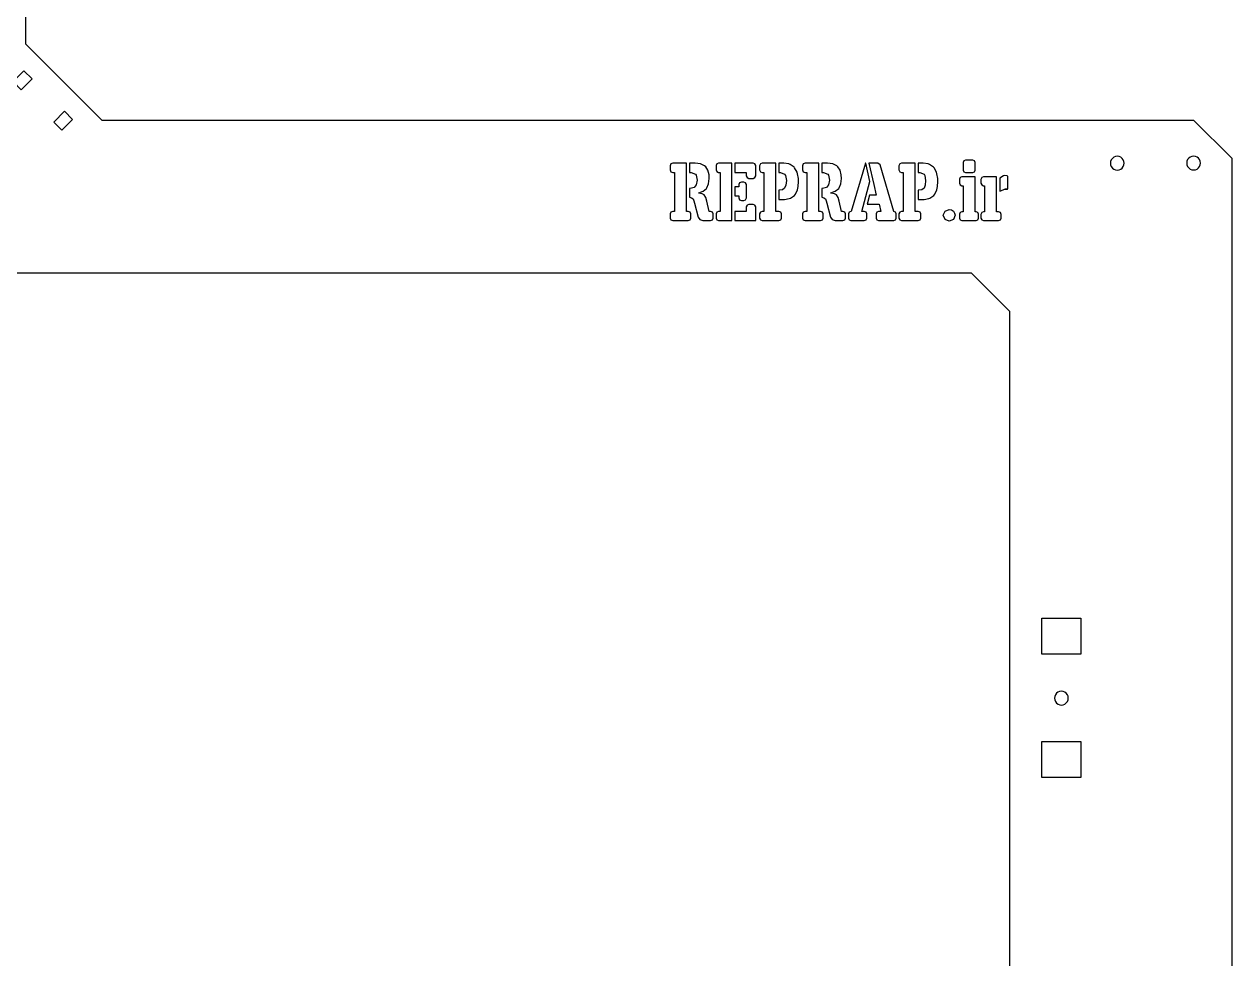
# Model space of a CAD drawing. Extents: x -100 to 476, y -1 to 902.
# Drawn here: x 160.3 to 476.5, y 270.5 to 515.1 of the extents above; entities that cross this region are included whole.
import ezdxf

# ---------------------------------------------------------------- set-up
doc = ezdxf.new("R2010")
doc.units = 0
doc.header["$LTSCALE"] = 6.734007
doc.header["$MEASUREMENT"] = 0
doc.layers.get('0').update_dxf_attribs({"linetype": 'CONTINUOUS'})
doc.layers.add('DEFAULT', color=7, linetype='CONTINUOUS')

msp = doc.modelspace()

# ---------------------------------------------------------------- linework, layer by layer
for p, q in [((160.65, 525.01), (160.65, 510)), ((160.65, 510), (180.65, 490)), ((180.65, 490), (466.49, 490)), ((466.49, 490), (476.49, 480))]:
    msp.add_line(p, q)
for points in [[(159.57, 497.96), (162.4, 500.79), (160.27, 502.91), (157.45, 500.08)], [(170.17, 487.35), (173, 490.18), (170.88, 492.3), (168.05, 489.48)]]:
    msp.add_lwpolyline(points, close=True)
at = {"color": 7}
for points in [[(333.71, 478.72), (330.12, 478.72), (329.65, 478.53), (329.46, 478.06), (329.46, 476.96), (329.65, 476.49), (330.12, 476.27), (330.56, 476.27), (330.56, 466.12), (330.12, 466.12), (329.65, 465.93), (329.46, 465.46), (329.46, 464.36), (329.65, 463.89), (330.12, 463.7), (334.18, 463.7), (334.68, 463.89), (334.87, 464.36), (334.87, 465.46), (334.68, 465.93), (334.18, 466.12), (333.71, 466.12)], [(335.97, 478.72), (334.52, 478.72), (334.52, 476.27), (334.9, 476.27), (334.96, 476.27), (336.1, 475.83), (336.25, 475.61), (336.54, 474.32), (336.54, 474.29), (336.28, 473.06), (335.72, 472.4), (335.06, 472.15), (334.59, 472.12), (334.52, 472.12), (334.52, 469.8), (335.06, 469.7), (335.44, 469.36), (335.66, 468.88), (335.84, 468.22), (336.79, 464.61), (337.23, 463.95), (337.98, 463.7), (339.99, 463.7), (340.5, 463.89), (340.68, 464.36), (340.68, 465.46), (340.5, 465.93), (339.99, 466.12), (339.68, 466.12), (339.08, 468.76), (338.8, 469.76), (338.39, 470.42), (337.79, 470.74), (336.91, 470.9), (336.91, 470.99), (338.08, 471.4), (338.99, 472.12), (339.08, 472.28), (339.52, 473.32), (339.68, 474.76), (339.62, 475.64), (339.3, 476.9), (338.74, 477.78), (338.42, 478.06), (337.35, 478.57)], [(345.59, 478.75), (342.13, 478.75), (341.66, 478.57), (341.47, 478.09), (341.47, 476.99), (341.66, 476.52), (342.13, 476.3), (342.57, 476.3), (342.57, 466.12), (342.13, 466.12), (341.66, 465.93), (341.47, 465.46), (341.47, 464.36), (341.66, 463.89), (342.13, 463.7), (345.59, 463.7)], [(351.18, 478.75), (346.41, 478.75), (346.41, 476.3), (349.36, 476.3), (349.36, 475.42), (349.58, 474.95), (350.05, 474.73), (351.18, 474.73), (351.65, 474.95), (351.84, 475.42), (351.84, 478.09), (351.65, 478.57)], [(357.09, 478.72), (353.54, 478.72), (353.07, 478.53), (352.85, 478.06), (352.85, 476.96), (353.07, 476.49), (353.54, 476.27), (353.95, 476.27), (353.95, 466.12), (353.54, 466.12), (353.07, 465.93), (352.85, 465.46), (352.85, 464.36), (353.07, 463.89), (353.54, 463.7), (357.91, 463.7), (358.41, 463.89), (358.6, 464.36), (358.6, 465.46), (358.41, 465.93), (357.91, 466.12), (357.09, 466.12)], [(359.23, 478.72), (357.91, 478.72), (357.91, 476.27), (358.04, 476.27), (358.32, 476.27), (359.42, 475.83), (359.61, 475.49), (359.86, 474.16), (359.76, 472.97), (359.42, 472.22), (358.85, 471.78), (357.91, 471.65), (357.91, 469.2), (358.85, 469.2), (359.42, 469.23), (360.64, 469.45), (360.93, 469.58), (361.96, 470.3), (362.22, 470.61), (362.78, 471.78), (362.97, 472.59), (363.06, 473.94), (363.03, 474.73), (362.78, 475.93), (362.66, 476.37), (362.03, 477.47), (361.87, 477.65), (360.83, 478.41), (360.52, 478.53)], [(368.34, 478.72), (364.76, 478.72), (364.29, 478.53), (364.07, 478.06), (364.07, 476.96), (364.29, 476.49), (364.76, 476.27), (365.2, 476.27), (365.2, 466.12), (364.76, 466.12), (364.29, 465.93), (364.07, 465.46), (364.07, 464.36), (364.29, 463.89), (364.76, 463.7), (368.82, 463.7), (369.29, 463.89), (369.48, 464.36), (369.48, 465.46), (369.29, 465.93), (368.82, 466.12), (368.34, 466.12)], [(370.61, 478.72), (369.16, 478.72), (369.16, 476.27), (369.54, 476.27), (369.6, 476.27), (370.73, 475.83), (370.89, 475.61), (371.14, 474.32), (371.14, 474.29), (370.92, 473.06), (370.36, 472.4), (369.7, 472.15), (369.22, 472.12), (369.16, 472.12), (369.16, 469.8), (369.7, 469.7), (370.07, 469.36), (370.29, 468.88), (370.48, 468.22), (371.42, 464.61), (371.86, 463.95), (372.62, 463.7), (374.63, 463.7), (375.13, 463.89), (375.32, 464.36), (375.32, 465.46), (375.13, 465.93), (374.63, 466.12), (374.28, 466.12), (373.72, 468.76), (373.44, 469.76), (373, 470.42), (372.43, 470.74), (371.55, 470.9), (371.55, 470.99), (372.68, 471.4), (373.62, 472.12), (373.72, 472.28), (374.16, 473.32), (374.28, 474.76), (374.25, 475.64), (373.94, 476.9), (373.37, 477.78), (373.06, 478.06), (371.99, 478.57)], [(380.63, 478.75), (380.54, 478.75), (376.83, 466.12), (376.77, 466.12), (376.3, 465.93), (376.11, 465.46), (376.11, 464.36), (376.3, 463.89), (376.77, 463.7), (380.26, 463.7), (380.76, 463.89), (380.95, 464.36), (380.95, 465.46), (380.76, 465.93), (380.26, 466.12), (379.66, 466.12), (381.73, 473.94)], [(383.78, 478.75), (381.45, 478.75), (382.74, 473.16), (383.4, 470.33), (381.61, 470.33), (381.01, 468), (384.12, 468), (384.59, 466.12), (384.03, 466.12), (383.56, 465.93), (383.37, 465.46), (383.37, 464.36), (383.56, 463.89), (384.03, 463.7), (387.99, 463.7), (388.46, 463.89), (388.65, 464.36), (388.65, 465.46), (388.46, 465.93), (387.99, 466.12), (387.96, 466.12), (384.44, 478.28)], [(393.58, 478.72), (390, 478.72), (389.53, 478.53), (389.34, 478.06), (389.34, 476.96), (389.53, 476.49), (390, 476.27), (390.44, 476.27), (390.44, 466.12), (390, 466.12), (389.53, 465.93), (389.34, 465.46), (389.34, 464.36), (389.53, 463.89), (390, 463.7), (394.4, 463.7), (394.9, 463.89), (395.09, 464.36), (395.09, 465.46), (394.9, 465.93), (394.4, 466.12), (393.58, 466.12)], [(395.72, 478.72), (394.4, 478.72), (394.4, 476.27), (394.53, 476.27), (394.78, 476.27), (395.91, 475.83), (396.1, 475.49), (396.32, 474.16), (396.22, 472.97), (395.91, 472.22), (395.31, 471.78), (394.4, 471.65), (394.4, 469.2), (395.34, 469.2), (395.91, 469.23), (397.14, 469.45), (397.42, 469.58), (398.46, 470.3), (398.71, 470.61), (399.27, 471.78), (399.46, 472.59), (399.56, 473.94), (399.52, 474.73), (399.27, 475.93), (399.15, 476.37), (398.52, 477.47), (398.36, 477.65), (397.32, 478.41), (397.01, 478.53)], [(408.67, 479.51), (406.78, 479.51), (406.34, 479.32), (406.16, 478.88), (406.16, 476.9), (406.34, 476.46), (406.78, 476.27), (408.67, 476.27), (409.14, 476.46), (409.3, 476.9), (409.3, 478.88), (409.14, 479.32)], [(409.3, 475.14), (405.84, 475.14), (405.4, 474.98), (405.21, 474.51), (405.21, 473.47), (405.4, 473.03), (405.84, 472.84), (406.16, 472.84), (406.16, 465.99), (405.84, 465.99), (405.4, 465.84), (405.21, 465.36), (405.21, 464.33), (405.4, 463.89), (405.84, 463.7), (409.52, 463.7), (409.99, 463.89), (410.15, 464.33), (410.15, 465.36), (409.99, 465.84), (409.52, 465.99), (409.3, 465.99)], [(414.89, 475.14), (411.5, 475.14), (411.03, 474.95), (410.81, 474.45), (410.81, 473.5), (411.03, 473.03), (411.5, 472.84), (411.75, 472.84), (411.75, 465.99), (411.5, 465.99), (411.03, 465.8), (410.81, 465.3), (410.81, 464.36), (411.03, 463.89), (411.5, 463.7), (415.4, 463.7), (415.9, 463.89), (416.09, 464.36), (416.09, 465.3), (415.9, 465.8), (415.4, 465.99), (414.89, 465.99)], [(417.06, 475.49), (416.75, 475.45), (415.71, 474.83), (415.71, 471.3), (415.93, 471.52), (417.06, 471.93), (417.75, 471.93), (417.85, 472.15), (417.85, 474.95), (417.82, 475.23), (417.63, 475.42)], [(348.7, 473.79), (348.13, 473.79), (347.63, 473.6), (347.44, 473.13), (347.44, 472.5), (346.41, 472.5), (346.41, 470.2), (347.44, 470.2), (347.44, 469.64), (347.63, 469.17), (348.13, 468.95), (348.7, 468.95), (349.2, 469.17), (349.39, 469.64), (349.39, 473.13), (349.2, 473.6)], [(417.75, 471.93), (417.06, 471.93), (417.5, 471.9)], [(351.18, 467.94), (350.05, 467.94), (349.58, 467.75), (349.36, 467.28), (349.36, 466.12), (346.41, 466.12), (346.41, 463.7), (351.84, 463.7), (351.84, 467.28), (351.65, 467.75)], [(402.51, 466.59), (403.11, 466.5), (403.11, 466.5), (403.58, 466.15), (403.58, 466.15), (403.92, 465.65), (403.92, 465.65), (404.02, 465.08), (404.02, 465.08), (403.58, 463.98), (403.58, 463.98), (402.51, 463.51), (402.51, 463.51), (401.41, 463.98), (401.41, 463.98), (400.94, 465.08), (400.94, 465.08), (401.41, 466.18), (401.41, 466.18), (402.51, 466.59), (402.51, 466.59), (402.51, 466.59)]]:
    msp.add_lwpolyline(points, close=True, dxfattribs=at)
at = {"layer": 'DEFAULT'}
for p, q in [((444.76, 479.18), (444.7, 478.72)), ((444.76, 479.18), (444.7, 478.72)), ((444.7, 478.72), (444.76, 478.25)), ((444.7, 478.72), (444.76, 478.25)), ((444.94, 479.62), (444.76, 479.18)), ((444.94, 479.62), (444.76, 479.18)), ((444.76, 478.25), (444.94, 477.82)), ((444.76, 478.25), (444.94, 477.82)), ((445.22, 479.99), (444.94, 479.62)), ((445.22, 479.99), (444.94, 479.62)), ((444.94, 477.82), (445.22, 477.44)), ((444.94, 477.82), (445.22, 477.44)), ((445.59, 480.27), (445.22, 479.99)), ((445.59, 480.27), (445.22, 479.99)), ((445.22, 477.44), (445.6, 477.16)), ((445.22, 477.44), (445.6, 477.16)), ((446.03, 480.45), (445.59, 480.27)), ((446.03, 480.45), (445.59, 480.27)), ((446.49, 480.52), (446.03, 480.45)), ((446.49, 480.52), (446.03, 480.45)), ((446.96, 480.45), (446.49, 480.52)), ((446.96, 480.45), (446.49, 480.52)), ((447.39, 480.27), (446.96, 480.45)), ((447.39, 480.27), (446.96, 480.45)), ((447.77, 479.99), (447.39, 480.27)), ((447.77, 479.99), (447.39, 480.27)), ((447.4, 477.16), (447.77, 477.44)), ((447.4, 477.16), (447.77, 477.44)), ((448.05, 479.62), (447.77, 479.99)), ((448.05, 479.62), (447.77, 479.99)), ((447.77, 477.44), (448.05, 477.82)), ((447.77, 477.44), (448.05, 477.82)), ((448.23, 479.18), (448.05, 479.62)), ((448.23, 479.18), (448.05, 479.62)), ((448.05, 477.82), (448.23, 478.25)), ((448.05, 477.82), (448.23, 478.25)), ((448.3, 478.72), (448.23, 479.18)), ((448.3, 478.72), (448.23, 479.18)), ((448.23, 478.25), (448.3, 478.72)), ((448.23, 478.25), (448.3, 478.72)), ((464.73, 479.21), (464.67, 478.75)), ((464.73, 479.21), (464.67, 478.75)), ((464.67, 478.75), (464.73, 478.28)), ((464.67, 478.75), (464.73, 478.28)), ((464.91, 479.65), (464.73, 479.21)), ((464.91, 479.65), (464.73, 479.21)), ((464.73, 478.28), (464.91, 477.85)), ((464.73, 478.28), (464.91, 477.85)), ((465.2, 480.02), (464.91, 479.65)), ((465.2, 480.02), (464.91, 479.65)), ((464.91, 477.85), (465.2, 477.48)), ((464.91, 477.85), (465.2, 477.48)), ((465.57, 480.31), (465.2, 480.02)), ((465.57, 480.31), (465.2, 480.02)), ((465.2, 477.48), (465.57, 477.19)), ((465.2, 477.48), (465.57, 477.19)), ((466, 480.49), (465.57, 480.31)), ((466, 480.49), (465.57, 480.31)), ((466.47, 480.55), (466, 480.49)), ((466.47, 480.55), (466, 480.49)), ((466.94, 480.49), (466.47, 480.55)), ((466.94, 480.49), (466.47, 480.55)), ((467.37, 480.31), (466.94, 480.49)), ((467.37, 480.31), (466.94, 480.49)), ((467.74, 480.02), (467.37, 480.31)), ((467.74, 480.02), (467.37, 480.31)), ((467.37, 477.19), (467.74, 477.48)), ((467.37, 477.19), (467.74, 477.48)), ((468.03, 479.65), (467.74, 480.02)), ((468.03, 479.65), (467.74, 480.02)), ((467.74, 477.48), (468.03, 477.85)), ((467.74, 477.48), (468.03, 477.85)), ((468.21, 479.21), (468.03, 479.65)), ((468.21, 479.21), (468.03, 479.65)), ((468.03, 477.85), (468.21, 478.28)), ((468.03, 477.85), (468.21, 478.28)), ((468.27, 478.75), (468.21, 479.21)), ((468.27, 478.75), (468.21, 479.21)), ((468.21, 478.28), (468.27, 478.75)), ((468.21, 478.28), (468.27, 478.75)), ((476.49, 480), (476.49, 3.72)), ((476.49, 480), (476.49, 3.72)), ((445.6, 477.16), (446.03, 476.98)), ((445.6, 477.16), (446.03, 476.98)), ((446.03, 476.98), (446.5, 476.92)), ((446.03, 476.98), (446.5, 476.92)), ((446.5, 476.92), (446.96, 476.98)), ((446.5, 476.92), (446.96, 476.98)), ((446.96, 476.98), (447.4, 477.16)), ((446.96, 476.98), (447.4, 477.16)), ((465.57, 477.19), (466, 477.01)), ((465.57, 477.19), (466, 477.01)), ((466, 477.01), (466.47, 476.95)), ((466, 477.01), (466.47, 476.95)), ((466.47, 476.95), (466.94, 477.01)), ((466.47, 476.95), (466.94, 477.01)), ((466.94, 477.01), (467.37, 477.19)), ((466.94, 477.01), (467.37, 477.19)), ((-31.75, 450), (408.24, 450)), ((63.25, 450), (313.25, 450)), ((418.24, 440), (408.24, 450)), ((418.24, 440), (418.24, 51.9)), ((418.24, 440), (418.24, 51.9)), ((426.79, 350.24), (426.79, 359.64)), ((426.79, 359.64), (436.94, 359.64)), ((426.79, 350.24), (426.79, 359.64)), ((426.79, 359.64), (436.94, 359.64)), ((436.94, 359.64), (436.94, 350.24)), ((436.94, 359.64), (436.94, 350.24)), ((436.94, 350.24), (426.79, 350.24)), ((436.94, 350.24), (426.79, 350.24)), ((430.14, 339.17), (430.08, 338.7)), ((430.14, 339.17), (430.08, 338.7)), ((430.08, 338.7), (430.14, 338.24)), ((430.08, 338.7), (430.14, 338.24)), ((430.31, 339.6), (430.14, 339.17)), ((430.31, 339.6), (430.14, 339.17)), ((430.6, 339.98), (430.31, 339.6)), ((430.6, 339.98), (430.31, 339.6)), ((430.97, 340.27), (430.6, 339.98)), ((430.97, 340.27), (430.6, 339.98)), ((431.4, 340.45), (430.97, 340.27)), ((431.4, 340.45), (430.97, 340.27)), ((431.87, 340.51), (431.4, 340.45)), ((431.87, 340.51), (431.4, 340.45)), ((432.33, 340.46), (431.87, 340.51)), ((432.33, 340.46), (431.87, 340.51)), ((432.77, 340.28), (432.33, 340.46)), ((432.77, 340.28), (432.33, 340.46)), ((433.14, 339.99), (432.77, 340.28)), ((433.14, 339.99), (432.77, 340.28)), ((433.43, 339.62), (433.14, 339.99)), ((433.43, 339.62), (433.14, 339.99)), ((433.61, 339.19), (433.43, 339.62)), ((433.61, 339.19), (433.43, 339.62)), ((433.68, 338.73), (433.61, 339.19)), ((433.68, 338.73), (433.61, 339.19)), ((433.62, 338.26), (433.68, 338.73)), ((433.62, 338.26), (433.68, 338.73)), ((430.14, 338.24), (430.33, 337.8)), ((430.14, 338.24), (430.33, 337.8)), ((430.33, 337.8), (430.61, 337.43)), ((430.33, 337.8), (430.61, 337.43)), ((430.61, 337.43), (430.99, 337.15)), ((430.61, 337.43), (430.99, 337.15)), ((430.99, 337.15), (431.42, 336.97)), ((430.99, 337.15), (431.42, 336.97)), ((431.42, 336.97), (431.89, 336.91)), ((431.42, 336.97), (431.89, 336.91)), ((431.89, 336.91), (432.36, 336.98)), ((431.89, 336.91), (432.36, 336.98)), ((432.36, 336.98), (432.79, 337.16)), ((432.36, 336.98), (432.79, 337.16)), ((432.79, 337.16), (433.16, 337.45)), ((432.79, 337.16), (433.16, 337.45)), ((433.16, 337.45), (433.44, 337.82)), ((433.16, 337.45), (433.44, 337.82)), ((433.44, 337.82), (433.62, 338.26)), ((433.44, 337.82), (433.62, 338.26)), ((426.79, 317.95), (426.79, 327.34)), ((426.79, 327.34), (436.94, 327.34)), ((426.79, 317.95), (426.79, 327.34)), ((426.79, 327.34), (436.94, 327.34)), ((436.94, 327.34), (436.94, 317.95)), ((436.94, 327.34), (436.94, 317.95)), ((436.94, 317.95), (426.79, 317.95)), ((436.94, 317.95), (426.79, 317.95))]:
    msp.add_line(p, q, dxfattribs=at)

doc.saveas('drawing.dxf')
